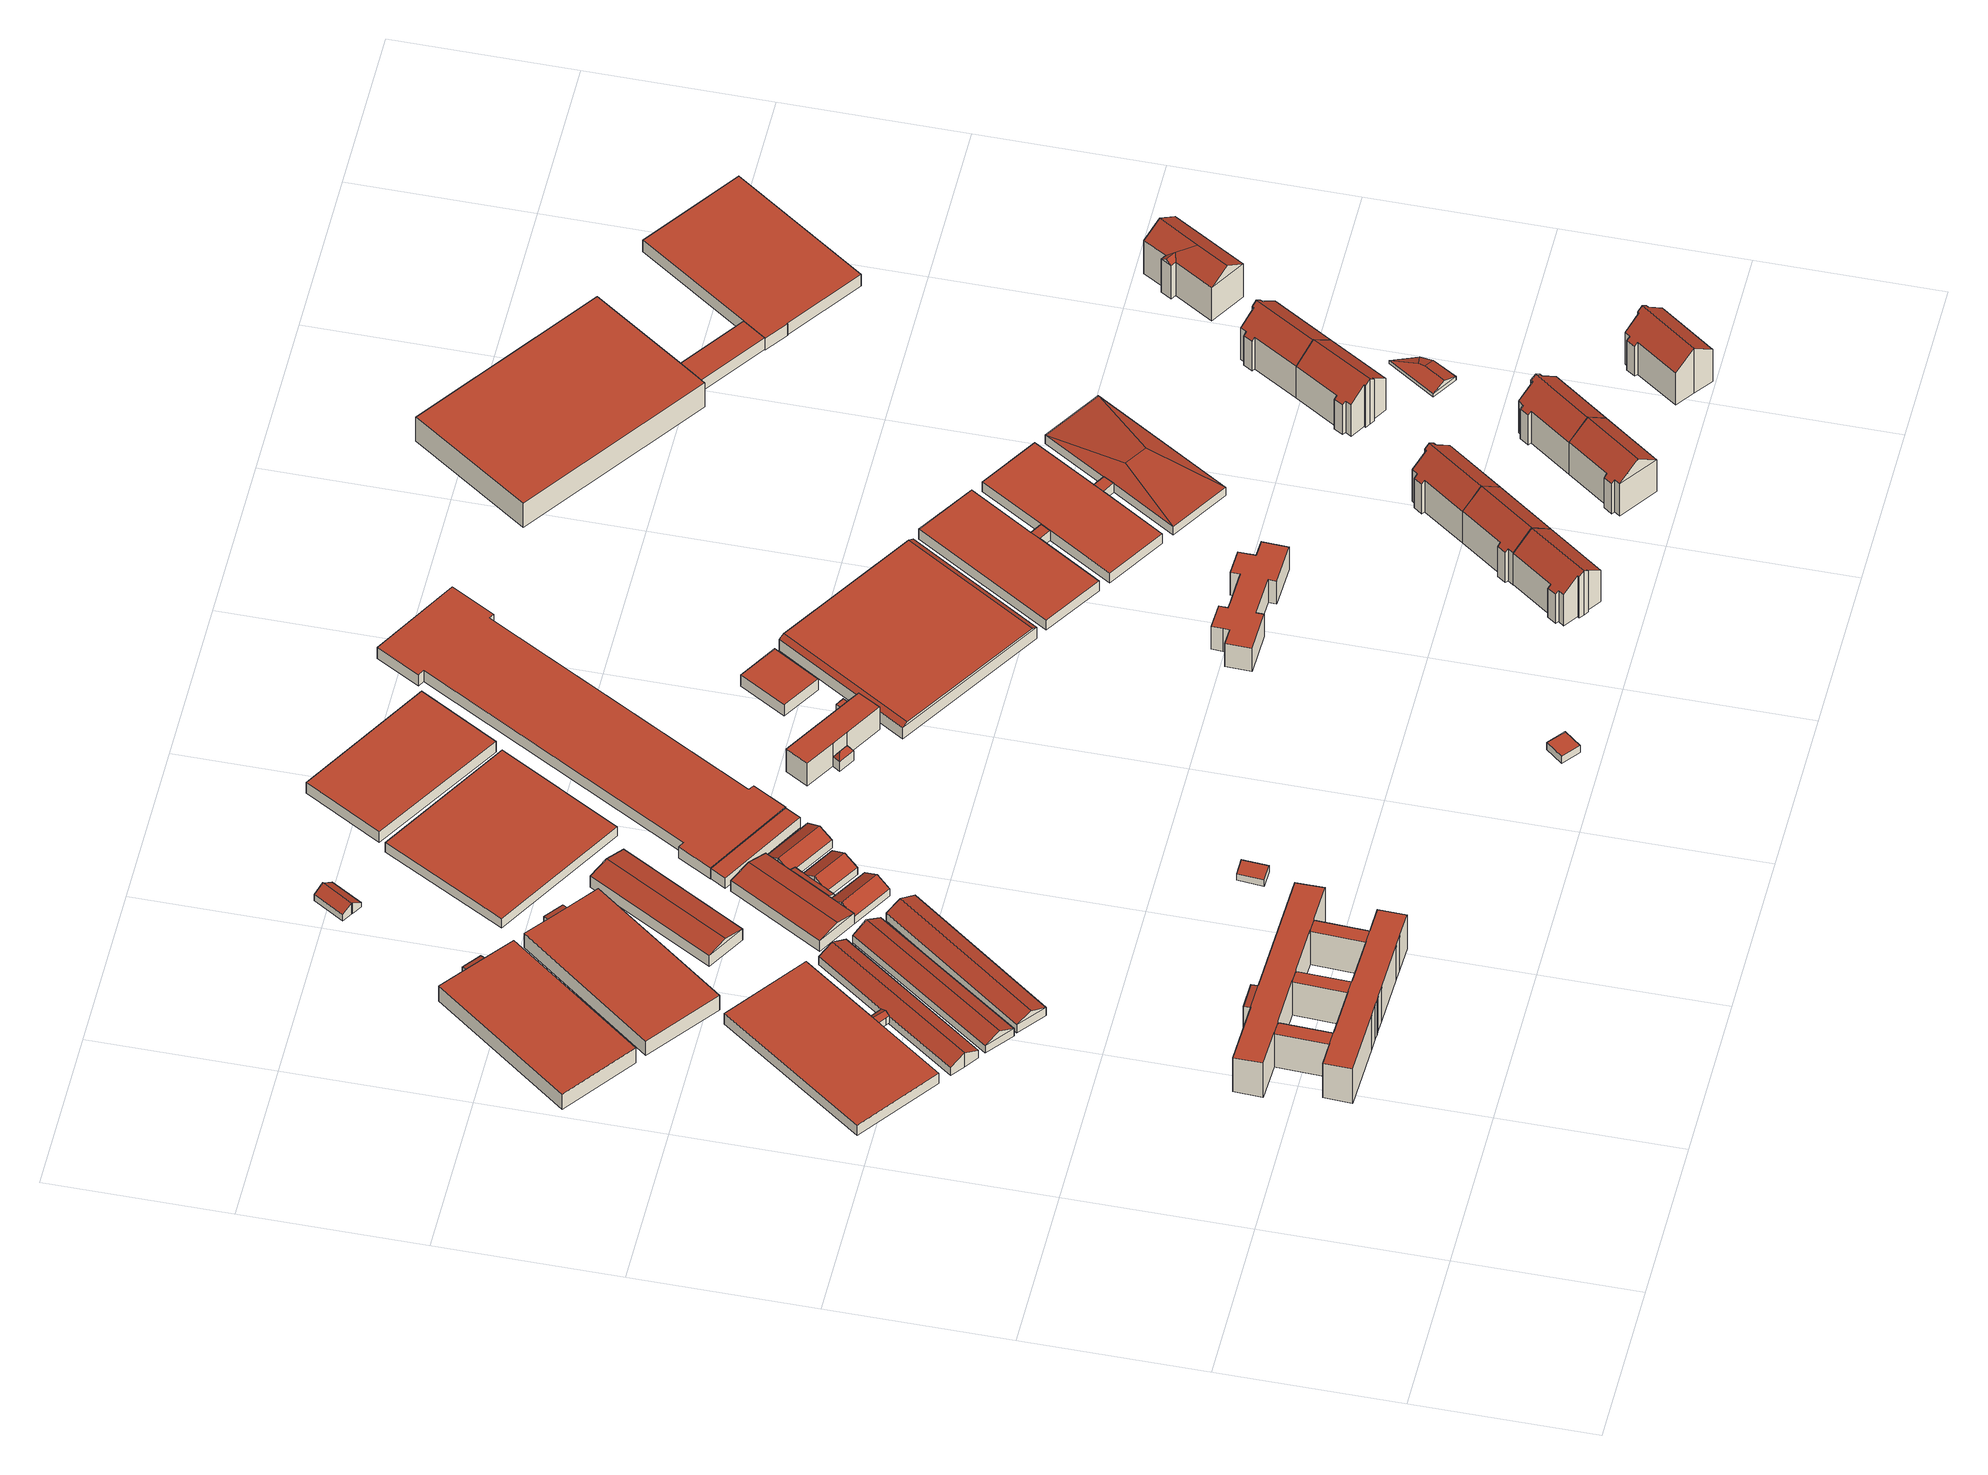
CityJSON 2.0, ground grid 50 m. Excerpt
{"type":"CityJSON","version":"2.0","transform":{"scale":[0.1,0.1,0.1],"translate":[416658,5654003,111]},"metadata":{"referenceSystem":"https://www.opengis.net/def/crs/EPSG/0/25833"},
"CityObjects":{
"building1":{"type":"Building","attributes":{"Gemeindeschluessel":14612000,"Dachorientierung":0,"MittlereTraufHoehe":119.13,"ObjektHoehe":3.86,"BodenHoehe":115.27,"Geometrietyp2DReferenz":"3000","BezugspunktDach":"2000","AbsoluteHoehe":119.13,"Dachflaeche":1371.42,"measuredHeight":3.86,"function":"31001_2740","storeysAboveGround":1},"geometry":[{"type":"MultiSurface","lod":"2","boundaries":[[[0,1,2,3,4,5]],[[5,4,6,7]],[[4,3,8,6]],[[3,2,9,8]],[[2,1,10,9]],[[1,0,11,10]],[[0,5,7,11]],[[7,6,8,9,10,11]]],"semantics":{"surfaces":[{"type":"RoofSurface"},{"type":"WallSurface"},{"type":"GroundSurface"}],"values":[0,1,1,1,1,1,1,2]}}]},
"building2":{"type":"Building","attributes":{"name":"Gymnasium Linkselbisch-Ost","Gemeindeschluessel":14612000,"Geometrietyp2DReferenz":"3000","function":"31001_3021","roofType":"9999"},"children":["building2-1","building2-2","building2-3","building2-4","building2-5","building2-6"]},
"building2-1":{"type":"BuildingPart","attributes":{"Dachtyp_tdc":"tdcPolyFlatRoof","Dachneigung":0,"QualitaetDacherkennung":80,"Geometrietyp2DReferenz":"3000","measuredHeight":12.08,"roofType":"1000"},"parents":["building2"],"geometry":[{"type":"MultiSurface","lod":"2","boundaries":[[[12,13,14,15]],[[16,17,18,19]],[[17,16,13,12]],[[15,14,19,18]]],"semantics":{"surfaces":[{"type":"WallSurface"},{"type":"RoofSurface"},{"type":"GroundSurface"}],"values":[0,0,1,2]}}]},
"building2-2":{"type":"BuildingPart","attributes":{"Dachtyp_tdc":"tdcPolyFlatRoof","Dachneigung":2.73,"QualitaetDacherkennung":59,"Geometrietyp2DReferenz":"3000","measuredHeight":12.75,"roofType":"2100"},"parents":["building2"],"geometry":[{"type":"MultiSurface","lod":"2","boundaries":[[[20,21,22]],[[20,23,24,21]],[[23,25,26,27,24]],[[28,29,30]],[[28,31,32,29]],[[31,33,34,32]],[[33,35,36,34]],[[35,37,36]],[[38,39,40,41,42]],[[39,43,44,40]],[[43,45,15,44]],[[45,12,15]],[[46,47,48,18,17]],[[47,49,50,48]],[[49,51,50]],[[47,46,45,43,39,38,35,33,31,28,25,23,20,49]],[[21,24,27,29,32,34,36,41,40,44,15,18,48,50]]],"semantics":{"surfaces":[{"type":"WallSurface"},{"type":"RoofSurface"},{"type":"GroundSurface"}],"values":[0,0,0,0,0,0,0,0,0,0,0,0,0,0,0,1,2]}}]},
"building2-3":{"type":"BuildingPart","attributes":{"Dachtyp_tdc":"tdcPolyFlatRoof","Dachneigung":0,"QualitaetDacherkennung":81,"Geometrietyp2DReferenz":"3000","measuredHeight":12.08,"roofType":"1000"},"parents":["building2"],"geometry":[{"type":"MultiSurface","lod":"2","boundaries":[[[52,22,21,53]],[[51,54,55,50]],[[51,22,52,54]],[[55,53,21,50]]],"semantics":{"surfaces":[{"type":"WallSurface"},{"type":"RoofSurface"},{"type":"GroundSurface"}],"values":[0,0,1,2]}}]},
"building2-4":{"type":"BuildingPart","attributes":{"Dachtyp_tdc":"tdcPolyFlatRoof","Dachneigung":0,"QualitaetDacherkennung":70,"Geometrietyp2DReferenz":"3000","measuredHeight":12.55,"roofType":"1000"},"parents":["building2"],"geometry":[{"type":"MultiSurface","lod":"2","boundaries":[[[56,57,58]],[[56,59,52,53,57]],[[60,61,19,55,54]],[[61,16,19]],[[62,14,13]],[[62,63,64,14]],[[63,65,66,64]],[[65,67,68,66]],[[67,69,70,68]],[[69,71,72,70]],[[71,73,74,72]],[[73,75,76,74]],[[75,77,78,76]],[[77,79,80,78]],[[79,81,82,80]],[[81,83,84,82]],[[83,85,86,84]],[[85,87,86]],[[83,81,79,77,75,73,71,69,67,65,63,62,61,60,59,56,85]],[[57,53,55,19,14,64,66,68,70,72,74,76,78,80,82,84,86]]],"semantics":{"surfaces":[{"type":"WallSurface"},{"type":"RoofSurface"},{"type":"GroundSurface"}],"values":[0,0,0,0,0,0,0,0,0,0,0,0,0,0,0,0,0,0,1,2]}}]},
"building2-5":{"type":"BuildingPart","attributes":{"Dachtyp_tdc":"tdcPolyFlatRoof","Dachneigung":0,"QualitaetDacherkennung":89,"Geometrietyp2DReferenz":"3000","measuredHeight":12.11,"roofType":"1000"},"parents":["building2"],"geometry":[{"type":"MultiSurface","lod":"2","boundaries":[[[87,30,29,86]],[[26,88,24,27]],[[88,58,57,24]],[[88,26,30,87,58]],[[86,29,27,24,57]]],"semantics":{"surfaces":[{"type":"WallSurface"},{"type":"RoofSurface"},{"type":"GroundSurface"}],"values":[0,0,0,1,2]}}]},
"building2-6":{"type":"BuildingPart","attributes":{"Dachtyp_tdc":"tdcPolyFlatRoof","Dachneigung":5.25,"QualitaetDacherkennung":46,"Geometrietyp2DReferenz":"3000","measuredHeight":12.28,"roofType":"2100"},"parents":["building2"],"geometry":[{"type":"MultiSurface","lod":"2","boundaries":[[[37,89,90,36]],[[89,91,92,90]],[[91,42,41,92]],[[91,89,37,42]],[[36,90,92,41]]],"semantics":{"surfaces":[{"type":"WallSurface"},{"type":"RoofSurface"},{"type":"GroundSurface"}],"values":[0,0,0,1,2]}}]},
"building3":{"type":"Building","attributes":{"Gemeindeschluessel":14612000,"Dachneigung":62.05,"Dachorientierung":-53.65,"MittlereTraufHoehe":118.45,"QualitaetDacherkennung":82,"ObjektHoehe":3.57,"BodenHoehe":115.47,"Geometrietyp2DReferenz":"3000","AbsoluteHoehe":119.04,"Dachflaeche":14.58,"measuredHeight":3.57,"function":"31001_2000","roofType":"3100","storeysAboveGround":1},"geometry":[{"type":"MultiSurface","lod":"2","boundaries":[[[93,94,95,96]],[[94,97,98,95]],[[97,99,100,98]],[[99,101,102,100]],[[101,103,104,102]],[[103,105,106,104]],[[105,93,96,106]],[[94,93,105,103,101]],[[101,99,97,94]],[[96,95,98,100,102,104,106]]],"semantics":{"surfaces":[{"type":"WallSurface"},{"type":"RoofSurface"},{"type":"GroundSurface"}],"values":[0,0,0,0,0,0,0,1,1,2]}}]},
"building4":{"type":"Building","attributes":{"Gemeindeschluessel":14612000,"Dachneigung":63.12,"Dachorientierung":36.42,"MittlereTraufHoehe":118.55,"QualitaetDacherkennung":83,"ObjektHoehe":5.05,"BodenHoehe":115.23,"Geometrietyp2DReferenz":"3000","AbsoluteHoehe":120.28,"Dachflaeche":514.28,"measuredHeight":5.05,"function":"31001_2740","roofType":"3100","storeysAboveGround":2},"geometry":[{"type":"MultiSurface","lod":"2","boundaries":[[[107,108,109,110]],[[108,111,112,109]],[[111,113,114,112]],[[113,115,116,114]],[[115,117,118,116]],[[117,119,120,118]],[[119,121,122,120]],[[121,107,110,122]],[[119,117,115,113,111,108]],[[108,107,121,119]],[[110,109,112,114,116,118,120,122]]],"semantics":{"surfaces":[{"type":"WallSurface"},{"type":"RoofSurface"},{"type":"GroundSurface"}],"values":[0,0,0,0,0,0,0,0,1,1,2]}}]},
"building5":{"type":"Building","attributes":{"Gemeindeschluessel":14612000,"Dachorientierung":0,"MittlereTraufHoehe":119.93,"ObjektHoehe":5.49,"BodenHoehe":114.44,"Geometrietyp2DReferenz":"3000","BezugspunktDach":"2000","AbsoluteHoehe":119.93,"Dachflaeche":1163.98,"measuredHeight":5.49,"function":"31001_2740","storeysAboveGround":2},"geometry":[{"type":"MultiSurface","lod":"2","boundaries":[[[123,124,125,126,127,128]],[[125,124,129,130]],[[124,123,131,129]],[[123,128,132,131]],[[128,127,133,132]],[[127,126,134,133]],[[126,125,130,134]],[[132,133,134,130,129,131]]],"semantics":{"surfaces":[{"type":"RoofSurface"},{"type":"WallSurface"},{"type":"GroundSurface"}],"values":[0,1,1,1,1,1,1,2]}}]},
"building6":{"type":"Building","attributes":{"Gemeindeschluessel":14612000,"Dachneigung":62.85,"Dachorientierung":-143.75,"MittlereTraufHoehe":117.89,"QualitaetDacherkennung":81,"ObjektHoehe":5.01,"BodenHoehe":115.26,"Geometrietyp2DReferenz":"3000","AbsoluteHoehe":120.28,"Dachflaeche":527.64,"measuredHeight":5.01,"function":"31001_2740","roofType":"3100","storeysAboveGround":2},"geometry":[{"type":"MultiSurface","lod":"2","boundaries":[[[135,136,137,138]],[[136,139,140,137]],[[139,141,142,140]],[[141,135,138,142]],[[139,136,143]],[[135,141,144]],[[136,135,144,143]],[[141,139,143,144]],[[138,137,140,142]]],"semantics":{"surfaces":[{"type":"WallSurface"},{"type":"RoofSurface"},{"type":"GroundSurface"}],"values":[0,0,0,0,0,0,1,1,2]}}]},
"building7":{"type":"Building","attributes":{"Gemeindeschluessel":14612000,"Dachneigung":67,"Dachorientierung":-142.82,"MittlereTraufHoehe":118.22,"QualitaetDacherkennung":87,"ObjektHoehe":4.96,"BodenHoehe":115.27,"Geometrietyp2DReferenz":"3000","AbsoluteHoehe":120.22,"Dachflaeche":516.77,"measuredHeight":4.96,"function":"31001_2740","roofType":"3100","storeysAboveGround":2},"geometry":[{"type":"MultiSurface","lod":"2","boundaries":[[[145,146,147,148]],[[146,149,150,147]],[[149,151,152,150]],[[151,145,148,152]],[[149,146,153]],[[145,151,154]],[[146,145,154,153]],[[151,149,153,154]],[[148,147,150,152]]],"semantics":{"surfaces":[{"type":"WallSurface"},{"type":"RoofSurface"},{"type":"GroundSurface"}],"values":[0,0,0,0,0,0,1,1,2]}}]},
"building8":{"type":"Building","attributes":{"Gemeindeschluessel":14612000,"Dachorientierung":0,"MittlereTraufHoehe":119.97,"ObjektHoehe":5.18,"BodenHoehe":114.79,"Geometrietyp2DReferenz":"3000","BezugspunktDach":"2000","AbsoluteHoehe":119.97,"Dachflaeche":1147.9,"measuredHeight":5.18,"function":"31001_2740","storeysAboveGround":2},"geometry":[{"type":"MultiSurface","lod":"2","boundaries":[[[155,156,157,158,159,160]],[[160,159,161,162]],[[159,158,163,161]],[[158,157,164,163]],[[157,156,165,164]],[[156,155,166,165]],[[155,160,162,166]],[[162,161,163,164,165,166]]],"semantics":{"surfaces":[{"type":"RoofSurface"},{"type":"WallSurface"},{"type":"GroundSurface"}],"values":[0,1,1,1,1,1,1,2]}}]},
"building9":{"type":"Building","attributes":{"Gemeindeschluessel":14612000,"Dachneigung":76.09,"Dachorientierung":0,"MittlereTraufHoehe":117.9,"QualitaetDacherkennung":89,"ObjektHoehe":3.78,"BodenHoehe":114.49,"Geometrietyp2DReferenz":"3000","AbsoluteHoehe":118.27,"Dachflaeche":18.95,"measuredHeight":3.78,"function":"31001_2000","roofType":"2100","storeysAboveGround":1},"geometry":[{"type":"MultiSurface","lod":"2","boundaries":[[[167,168,169,170]],[[168,171,172,169]],[[171,173,174,172]],[[173,167,170,174]],[[173,171,168,167]],[[170,169,172,174]]],"semantics":{"surfaces":[{"type":"WallSurface"},{"type":"RoofSurface"},{"type":"GroundSurface"}],"values":[0,0,0,0,1,2]}}]},
"building10":{"type":"Building","attributes":{"Gemeindeschluessel":14612000,"Dachneigung":76.97,"Dachorientierung":0,"MittlereTraufHoehe":117.94,"QualitaetDacherkennung":75,"ObjektHoehe":3.6,"BodenHoehe":114.69,"Geometrietyp2DReferenz":"3000","AbsoluteHoehe":118.29,"Dachflaeche":19.15,"measuredHeight":3.6,"function":"31001_2000","roofType":"2100","storeysAboveGround":1},"geometry":[{"type":"MultiSurface","lod":"2","boundaries":[[[175,176,177,178]],[[179,180,181,182]],[[178,177,180,179]],[[177,176,181,180]],[[176,175,182,181]],[[175,178,179,182]]],"semantics":{"surfaces":[{"type":"RoofSurface"},{"type":"GroundSurface"},{"type":"WallSurface"}],"values":[0,1,2,2,2,2]}}]},
"building11":{"type":"Building","attributes":{"Dachtyp_tdc":"tdcGableRoof","Gemeindeschluessel":14612000,"Dachneigung":14.08,"QualitaetDacherkennung":92,"Geometrietyp2DReferenz":"3000","measuredHeight":5.45,"function":"31001_2000","roofType":"3100"},"geometry":[{"type":"Solid","lod":"2","boundaries":[[[[183,184,185,186]],[[184,187,188,185]],[[187,189,190,188]],[[189,183,186,190]],[[187,184,191]],[[183,189,192]],[[184,183,192,191]],[[189,187,191,192]],[[186,185,188,190]]]],"semantics":{"surfaces":[{"type":"WallSurface"},{"type":"RoofSurface"},{"type":"GroundSurface"}],"values":[[0,0,0,0,0,0,1,1,2]]}}]},
"building12":{"type":"Building","attributes":{"Gemeindeschluessel":14612000,"Dachneigung":75.87,"Dachorientierung":30.06,"MittlereTraufHoehe":118.48,"QualitaetDacherkennung":100,"ObjektHoehe":5.49,"BodenHoehe":114.55,"Geometrietyp2DReferenz":"3000","AbsoluteHoehe":120.04,"Dachflaeche":515.68,"measuredHeight":5.49,"function":"31001_2000","roofType":"3100","storeysAboveGround":2},"geometry":[{"type":"MultiSurface","lod":"2","boundaries":[[[193,194,195,196]],[[194,197,198,195]],[[197,199,200,198]],[[199,193,196,200]],[[197,194,201]],[[193,199,202]],[[194,193,202,201]],[[199,197,201,202]],[[196,195,198,200]]],"semantics":{"surfaces":[{"type":"WallSurface"},{"type":"RoofSurface"},{"type":"GroundSurface"}],"values":[0,0,0,0,0,0,1,1,2]}}]},
"building13":{"type":"Building","attributes":{"Dachtyp_tdc":"tdcPolyFlatRoof","Gemeindeschluessel":14612000,"Dachneigung":0,"QualitaetDacherkennung":85,"Geometrietyp2DReferenz":"3000","measuredHeight":2.37,"function":"31001_9998","roofType":"1000"},"geometry":[{"type":"Solid","lod":"2","boundaries":[[[[203,204,205,206]],[[204,207,208,205]],[[207,209,210,208]],[[209,203,206,210]],[[209,207,204,203]],[[206,205,208,210]]]],"semantics":{"surfaces":[{"type":"WallSurface"},{"type":"RoofSurface"},{"type":"GroundSurface"}],"values":[[0,0,0,0,1,2]]}}]},
"building14":{"type":"Building","attributes":{"Gemeindeschluessel":14612000,"Dachneigung":62.84,"Dachorientierung":120.55,"MittlereTraufHoehe":118.16,"QualitaetDacherkennung":86,"ObjektHoehe":4.85,"BodenHoehe":114.88,"Geometrietyp2DReferenz":"3000","AbsoluteHoehe":119.73,"Dachflaeche":124.26,"measuredHeight":4.85,"function":"31001_2740","roofType":"3100","storeysAboveGround":2},"children":["building14-1","building14-2"],"geometry":[{"type":"MultiSurface","lod":"2","boundaries":[[[211,212,213,214]],[[212,215,216,213]],[[217,218,219,220]],[[218,221,222,219]],[[221,223,224,222]],[[223,211,214,224]],[[221,218,217,215,212]],[[212,211,223,221]],[[214,213,216,220,219,222,224]],[[220,216,215,217]]],"semantics":{"surfaces":[{"type":"WallSurface"},{"type":"RoofSurface"},{"type":"GroundSurface"},{"type":"ClosureSurface","isClosure":"1","QuelleClosure":"LoD2WallSurface"}],"values":[0,0,0,0,0,0,1,1,2,3]}}]},
"building14-1":{"type":"BuildingPart","attributes":{"Dachneigung":73.55,"Dachorientierung":0,"MittlereTraufHoehe":118.35,"QualitaetDacherkennung":68,"BodenHoehe":114.88,"ObjektTeilHoehe":3.87,"Geometrietyp2DReferenz":"3000","AbsoluteHoehe":118.75,"Dachflaeche":25.05,"measuredHeight":3.87,"roofType":"2100","storeysAboveGround":1},"parents":["building14"],"geometry":[{"type":"MultiSurface","lod":"2","boundaries":[[[225,226,217,220,227]],[[228,229,230,216,215]],[[229,231,232,230]],[[231,233,234,232]],[[233,235,234]],[[236,225,227,237,238]],[[236,239,240,241,233,231,229,228,226,225]],[[227,220,216,230,232,234,242,237]],[[215,217,226,228]],[[215,216,220,217]],[[235,233,241]],[[238,239,236]],[[237,242,240,239,238]],[[242,234,235,241,240]]],"semantics":{"surfaces":[{"type":"WallSurface"},{"type":"RoofSurface"},{"type":"GroundSurface"},{"type":"ClosureSurface","isClosure":"1","QuelleClosure":"LoD2WallSurface"}],"values":[0,0,0,0,0,0,1,2,0,3,0,0,3,3]}}]},
"building14-2":{"type":"BuildingPart","attributes":{"Dachneigung":62.78,"Dachorientierung":-59.47,"MittlereTraufHoehe":118.24,"QualitaetDacherkennung":96,"BodenHoehe":114.88,"ObjektTeilHoehe":4.83,"Geometrietyp2DReferenz":"3000","AbsoluteHoehe":119.71,"Dachflaeche":106.34,"measuredHeight":4.83,"roofType":"3100","storeysAboveGround":2},"parents":["building14"],"geometry":[{"type":"MultiSurface","lod":"2","boundaries":[[[235,243,244,234]],[[243,245,246,244]],[[245,247,248,246]],[[247,238,237,248]],[[249,239,238,247,245]],[[245,243,235,241,249]],[[237,242,234,244,246,248]],[[240,239,249]],[[242,237,238,239,240]],[[241,240,249]],[[242,240,241,235,234]]],"semantics":{"surfaces":[{"type":"WallSurface"},{"type":"RoofSurface"},{"type":"GroundSurface"},{"type":"ClosureSurface","isClosure":"1","QuelleClosure":"LoD2WallSurface"}],"values":[0,0,0,0,1,1,2,0,3,0,3]}}]},
"building15":{"type":"Building","attributes":{"Dachtyp_tdc":"tdcGableRoof","Gemeindeschluessel":14612000,"Dachneigung":34.4,"QualitaetDacherkennung":58,"Geometrietyp2DReferenz":"3000","measuredHeight":3.92,"function":"31001_2740","roofType":"3100"},"geometry":[{"type":"Solid","lod":"2","boundaries":[[[[250,251,252,253]],[[251,254,255,252]],[[254,256,257,255]],[[256,258,259,257]],[[258,260,261,259]],[[260,262,263,261]],[[262,264,265,263]],[[264,250,253,265]],[[260,258,256,254]],[[254,251,250,264,262,260]],[[253,252,255,257,259,261,263,265]]]],"semantics":{"surfaces":[{"type":"WallSurface"},{"type":"RoofSurface"},{"type":"GroundSurface"}],"values":[[0,0,0,0,0,0,0,0,1,1,2]]}}]},
"building16":{"type":"Building","attributes":{"Gemeindeschluessel":14612000,"Dachneigung":63.69,"Dachorientierung":-59.45,"MittlereTraufHoehe":118.22,"QualitaetDacherkennung":82,"ObjektHoehe":5.05,"BodenHoehe":114.64,"Geometrietyp2DReferenz":"3000","AbsoluteHoehe":119.69,"Dachflaeche":142.51,"measuredHeight":5.05,"function":"31001_2740","roofType":"3100","storeysAboveGround":2},"geometry":[{"type":"MultiSurface","lod":"2","boundaries":[[[266,267,268,269]],[[267,270,271,268]],[[270,272,273,271]],[[272,274,275,273]],[[274,276,277,275]],[[276,278,279,277]],[[278,266,269,279]],[[270,267,266,278,276]],[[276,274,272,270]],[[269,268,271,273,275,277,279]]],"semantics":{"surfaces":[{"type":"WallSurface"},{"type":"RoofSurface"},{"type":"GroundSurface"}],"values":[0,0,0,0,0,0,0,1,1,2]}}]},
"building17":{"type":"Building","attributes":{"Gemeindeschluessel":14612000,"Dachneigung":90,"Dachorientierung":0,"MittlereTraufHoehe":118.33,"QualitaetDacherkennung":99,"ObjektHoehe":3.77,"BodenHoehe":114.56,"Geometrietyp2DReferenz":"3000","AbsoluteHoehe":118.33,"Dachflaeche":138.92,"measuredHeight":3.77,"function":"31001_2000","roofType":"1000","storeysAboveGround":1},"geometry":[{"type":"MultiSurface","lod":"2","boundaries":[[[280,281,282,283]],[[281,284,285,282]],[[284,286,287,285]],[[286,280,283,287]],[[286,284,281,280]],[[283,282,285,287]]],"semantics":{"surfaces":[{"type":"WallSurface"},{"type":"RoofSurface"},{"type":"GroundSurface"}],"values":[0,0,0,0,1,2]}}]},
"building18":{"type":"Building","attributes":{"Gemeindeschluessel":14612000,"Dachneigung":90,"Dachorientierung":0,"MittlereTraufHoehe":117.95,"QualitaetDacherkennung":30,"ObjektHoehe":3.37,"BodenHoehe":114.58,"Geometrietyp2DReferenz":"3000","AbsoluteHoehe":117.95,"Dachflaeche":1674.78,"measuredHeight":3.37,"function":"31001_2740","roofType":"1000","storeysAboveGround":1},"geometry":[{"type":"MultiSurface","lod":"2","boundaries":[[[288,289,290,291]],[[289,292,293,290]],[[292,294,295,293]],[[294,288,291,295]],[[294,292,289,288]],[[291,290,293,295]]],"semantics":{"surfaces":[{"type":"WallSurface"},{"type":"RoofSurface"},{"type":"GroundSurface"}],"values":[0,0,0,0,1,2]}}]},
"building19":{"type":"Building","attributes":{"Dachtyp_tdc":"tdcPolyFlatRoof","Gemeindeschluessel":14612000,"Dachneigung":0,"QualitaetDacherkennung":85,"Geometrietyp2DReferenz":"3000","measuredHeight":2.55,"function":"31001_9998","roofType":"1000"},"geometry":[{"type":"Solid","lod":"2","boundaries":[[[[296,297,298,299]],[[297,300,301,298]],[[300,302,303,301]],[[302,296,299,303]],[[302,300,297,296]],[[299,298,301,303]]]],"semantics":{"surfaces":[{"type":"WallSurface"},{"type":"RoofSurface"},{"type":"GroundSurface"}],"values":[[0,0,0,0,1,2]]}}]},
"building20":{"type":"Building","attributes":{"Dachtyp_tdc":"tdcFreeFormRoof","Gemeindeschluessel":14612000,"Dachneigung":59.94,"QualitaetDacherkennung":16,"Geometrietyp2DReferenz":"3000","measuredHeight":5.63,"function":"31001_2000","roofType":"5000"},"geometry":[{"type":"Solid","lod":"2","boundaries":[[[[304,305,306,307]],[[305,308,309,306]],[[308,310,311,309]],[[310,304,307,311]],[[312,310,308]],[[313,312,308,305]],[[313,305,304]],[[312,313,304,310]],[[307,306,309,311]]]],"semantics":{"surfaces":[{"type":"WallSurface"},{"type":"RoofSurface"},{"type":"GroundSurface"}],"values":[[0,0,0,0,1,1,1,1,2]]}}]},
"building21":{"type":"Building","attributes":{"Dachtyp_tdc":"tdcPolyFlatRoof","Gemeindeschluessel":14612000,"Dachneigung":0,"QualitaetDacherkennung":76,"Geometrietyp2DReferenz":"3000","measuredHeight":8.26,"function":"31001_2000","roofType":"1000"},"geometry":[{"type":"Solid","lod":"2","boundaries":[[[[314,315,316,317]],[[315,318,319,316]],[[318,320,321,319]],[[320,322,323,321]],[[322,324,325,323]],[[324,326,327,325]],[[326,314,317,327]],[[326,324,322,320,318,315,314]],[[317,316,319,321,323,325,327]]]],"semantics":{"surfaces":[{"type":"WallSurface"},{"type":"RoofSurface"},{"type":"GroundSurface"}],"values":[[0,0,0,0,0,0,0,1,2]]}}]},
"building22":{"type":"Building","attributes":{"Gemeindeschluessel":14612000,"Dachneigung":90,"Dachorientierung":0,"MittlereTraufHoehe":118.49,"QualitaetDacherkennung":15,"ObjektHoehe":3.86,"BodenHoehe":114.63,"Geometrietyp2DReferenz":"3000","AbsoluteHoehe":118.49,"Dachflaeche":1070.84,"measuredHeight":3.86,"function":"31001_2740","roofType":"1000","storeysAboveGround":1},"geometry":[{"type":"MultiSurface","lod":"2","boundaries":[[[328,329,330,331]],[[329,332,333,330]],[[332,334,335,333]],[[334,328,331,335]],[[334,332,329,328]],[[331,330,333,335]]],"semantics":{"surfaces":[{"type":"WallSurface"},{"type":"RoofSurface"},{"type":"GroundSurface"}],"values":[0,0,0,0,1,2]}}]},
"building23":{"type":"Building","attributes":{"Gemeindeschluessel":14612000,"Dachorientierung":0,"MittlereTraufHoehe":118.47,"ObjektHoehe":3.98,"BodenHoehe":114.48,"Geometrietyp2DReferenz":"3000","BezugspunktDach":"2000","AbsoluteHoehe":118.47,"Dachflaeche":2821.09,"measuredHeight":3.98,"function":"31001_2740","storeysAboveGround":1},"geometry":[{"type":"MultiSurface","lod":"2","boundaries":[[[336,337,338,339,340,341,342,343,344,345,346,347,348]],[[348,347,349,350]],[[347,346,351,349]],[[346,345,352,351]],[[345,344,353,352]],[[344,343,354,353]],[[343,342,355,354]],[[342,341,356,355]],[[341,340,357,356]],[[340,339,358,357]],[[339,338,359,358]],[[338,337,360,359]],[[337,336,361,360]],[[336,348,350,361]],[[350,349,351,352,353,354,355,356,357,358,359,360,361]]],"semantics":{"surfaces":[{"type":"RoofSurface"},{"type":"WallSurface"},{"type":"GroundSurface"}],"values":[0,1,1,1,1,1,1,1,1,1,1,1,1,1,2]}}]},
"building24":{"type":"Building","attributes":{"Dachtyp_tdc":"tdcPolyFlatRoof","Gemeindeschluessel":14612000,"Dachneigung":0,"QualitaetDacherkennung":57,"Geometrietyp2DReferenz":"3000","measuredHeight":2.33,"function":"31001_2000","roofType":"1000"},"geometry":[{"type":"Solid","lod":"2","boundaries":[[[[362,363,364,365]],[[363,366,367,364]],[[366,368,369,367]],[[368,362,365,369]],[[368,366,363,362]],[[365,364,367,369]]]],"semantics":{"surfaces":[{"type":"WallSurface"},{"type":"RoofSurface"},{"type":"GroundSurface"}],"values":[[0,0,0,0,1,2]]}}]},
"building25":{"type":"Building","attributes":{"Dachtyp_tdc":"tdcPolyFlatRoof","Gemeindeschluessel":14612000,"Dachneigung":0,"QualitaetDacherkennung":82,"Geometrietyp2DReferenz":"3000","measuredHeight":4.07,"function":"31001_2000","roofType":"1000"},"geometry":[{"type":"Solid","lod":"2","boundaries":[[[[370,371,372,373]],[[371,374,375,372]],[[374,376,377,375]],[[376,370,373,377]],[[376,374,371,370]],[[373,372,375,377]]]],"semantics":{"surfaces":[{"type":"WallSurface"},{"type":"RoofSurface"},{"type":"GroundSurface"}],"values":[[0,0,0,0,1,2]]}}]},
"building26":{"type":"Building","attributes":{"Gemeindeschluessel":14612000,"Dachneigung":90,"Dachorientierung":-148.11,"MittlereTraufHoehe":118.24,"QualitaetDacherkennung":40,"ObjektHoehe":4.96,"BodenHoehe":114.11,"Geometrietyp2DReferenz":"3000","AbsoluteHoehe":119.08,"Dachflaeche":2088.19,"measuredHeight":4.96,"function":"31001_2740","roofType":"9999","storeysAboveGround":2},"geometry":[{"type":"MultiSurface","lod":"2","boundaries":[[[378,379,380,381]],[[379,382,383,380]],[[382,384,385,383]],[[384,378,381,385]],[[379,378,386,387]],[[382,379,387,388]],[[384,382,388,389]],[[378,384,389,386]],[[388,387,386,389]],[[381,380,383,385]]],"semantics":{"surfaces":[{"type":"WallSurface"},{"type":"RoofSurface"},{"type":"GroundSurface"}],"values":[0,0,0,0,1,0,1,0,1,2]}}]},
"building27":{"type":"Building","attributes":{"Dachtyp_tdc":"tdcPolyFlatRoof","Gemeindeschluessel":14612000,"Dachneigung":0,"QualitaetDacherkennung":71,"Geometrietyp2DReferenz":"3000","measuredHeight":8.28,"function":"31001_9998","roofType":"1000"},"geometry":[{"type":"Solid","lod":"2","boundaries":[[[[390,391,392,393]],[[391,394,395,392]],[[394,396,397,395]],[[396,398,399,397]],[[398,400,401,399]],[[400,402,403,401]],[[402,404,405,403]],[[404,406,407,405]],[[406,408,409,407]],[[408,410,411,409]],[[412,413,414,415]],[[413,416,417,414]],[[416,418,419,417]],[[418,420,421,419]],[[420,422,423,421]],[[422,424,425,423]],[[424,426,427,425]],[[426,428,429,427]],[[428,390,393,429]],[[428,426,424,422,420,418,416,413,412,410,408,406,404,402,400,398,396,394,391,390]],[[393,392,395,397,399,401,403,405,407,409,411,415,414,417,419,421,423,425,427,429]],[[410,412,415,411]]]],"semantics":{"surfaces":[{"type":"WallSurface"},{"type":"RoofSurface"},{"type":"GroundSurface"}],"values":[[0,0,0,0,0,0,0,0,0,0,0,0,0,0,0,0,0,0,0,1,2,0]]}}]},
"building28":{"type":"Building","attributes":{"Dachtyp_tdc":"tdcGableRoof","Gemeindeschluessel":14612000,"Dachneigung":37.82,"QualitaetDacherkennung":74,"Geometrietyp2DReferenz":"3000","measuredHeight":16.28,"function":"31001_9998","roofType":"3100"},"geometry":[{"type":"Solid","lod":"2","boundaries":[[[[430,431,432,433]],[[431,434,435,432]],[[434,436,437,435]],[[436,438,439,437]],[[438,440,441,439]],[[440,442,443,441]],[[442,444,445,443]],[[444,446,447,445]],[[446,448,449,447]],[[448,450,451,449]],[[450,452,453,451]],[[452,454,455,453]],[[454,456,457,455]],[[456,430,433,457]],[[452,450,448,446,444,442,440,438,436,434]],[[434,431,430,456,454,452]],[[433,432,435,437,439,441,443,445,447,449,451,453,455,457]]]],"semantics":{"surfaces":[{"type":"WallSurface"},{"type":"RoofSurface"},{"type":"GroundSurface"}],"values":[[0,0,0,0,0,0,0,0,0,0,0,0,0,0,1,1,2]]}}]},
"building29":{"type":"Building","attributes":{"Dachtyp_tdc":"tdcFreeFormRoof","Gemeindeschluessel":14612000,"Dachneigung":36.83,"QualitaetDacherkennung":73,"Geometrietyp2DReferenz":"3000","measuredHeight":16.4,"function":"31001_9998","roofType":"5000"},"geometry":[{"type":"Solid","lod":"2","boundaries":[[[[458,459,460,461]],[[459,462,463,460]],[[462,464,465,463]],[[464,466,467,465]],[[466,468,469,467]],[[468,470,471,469]],[[470,454,472,471]],[[454,458,461,472]],[[454,470,473,474]],[[474,473,468,466,464,462,459,458]],[[458,454,474]],[[470,468,473]],[[461,460,463,465,467,469,471,472]]]],"semantics":{"surfaces":[{"type":"WallSurface"},{"type":"RoofSurface"},{"type":"GroundSurface"}],"values":[[0,0,0,0,0,0,0,0,1,1,0,0,2]]}}]},
"building30":{"type":"Building","attributes":{"Gemeindeschluessel":14612000,"Dachneigung":90,"Dachorientierung":0,"MittlereTraufHoehe":118.11,"QualitaetDacherkennung":29,"ObjektHoehe":3.51,"BodenHoehe":114.6,"Geometrietyp2DReferenz":"3000","AbsoluteHoehe":118.11,"Dachflaeche":843.11,"measuredHeight":3.51,"function":"31001_2740","roofType":"1000","storeysAboveGround":1},"children":["building30-1"],"geometry":[{"type":"MultiSurface","lod":"2","boundaries":[[[475,476,477,478]],[[476,479,480,477]],[[479,481,482,480]],[[483,484,485,486]],[[484,487,488,485]],[[487,475,478,488]],[[487,484,483,481,479,476,475]],[[478,477,480,482,486,485,488]],[[481,483,486,482]]],"semantics":{"surfaces":[{"type":"WallSurface"},{"type":"RoofSurface"},{"type":"GroundSurface"},{"type":"ClosureSurface","isClosure":"1","QuelleClosure":"LoD2WallSurface"}],"values":[0,0,0,0,0,0,1,2,3]}}]},
"building30-1":{"type":"BuildingPart","attributes":{"Dachneigung":90,"Dachorientierung":0,"MittlereTraufHoehe":118.11,"QualitaetDacherkennung":99,"BodenHoehe":114.6,"ObjektTeilHoehe":3.51,"Geometrietyp2DReferenz":"3000","AbsoluteHoehe":118.11,"Dachflaeche":12.1,"measuredHeight":3.51,"roofType":"1000","storeysAboveGround":1},"parents":["building30"],"geometry":[{"type":"MultiSurface","lod":"2","boundaries":[[[484,483,486,485]],[[481,489,490,482]],[[489,491,492,490]],[[491,484,485,492]],[[491,489,481,483,484]],[[485,486,482,490,492]],[[483,481,482,486]]],"semantics":{"surfaces":[{"type":"WallSurface"},{"type":"RoofSurface"},{"type":"GroundSurface"},{"type":"ClosureSurface","isClosure":"1","QuelleClosure":"LoD2WallSurface"}],"values":[0,0,0,0,1,2,3]}}]},
"building31":{"type":"Building","attributes":{"Dachtyp_tdc":"tdcGableRoof","Gemeindeschluessel":14612000,"Dachneigung":37.79,"QualitaetDacherkennung":71,"Geometrietyp2DReferenz":"3000","measuredHeight":16.43,"function":"31001_9998","roofType":"3100"},"geometry":[{"type":"Solid","lod":"2","boundaries":[[[[493,494,495,496]],[[494,497,498,495]],[[497,499,500,498]],[[499,501,502,500]],[[501,503,504,502]],[[503,505,506,504]],[[505,507,508,506]],[[507,509,510,508]],[[509,511,512,510]],[[511,470,471,512]],[[470,513,514,471]],[[513,515,469,514]],[[515,516,517,469]],[[516,493,496,517]],[[513,470,511,509,507,505]],[[505,503,501,499,497,494,493,516,515,513]],[[496,495,498,500,502,504,506,508,510,512,471,514,469,517]]]],"semantics":{"surfaces":[{"type":"WallSurface"},{"type":"RoofSurface"},{"type":"GroundSurface"}],"values":[[0,0,0,0,0,0,0,0,0,0,0,0,0,0,1,1,2]]}}]},
"building32":{"type":"Building","attributes":{"Gemeindeschluessel":14612000,"Dachneigung":90,"Dachorientierung":0,"MittlereTraufHoehe":118.09,"QualitaetDacherkennung":30,"ObjektHoehe":3.45,"BodenHoehe":114.64,"Geometrietyp2DReferenz":"3000","AbsoluteHoehe":118.09,"Dachflaeche":842.63,"measuredHeight":3.45,"function":"31001_2740","roofType":"1000","storeysAboveGround":1},"children":["building32-1"],"geometry":[{"type":"MultiSurface","lod":"2","boundaries":[[[518,491,492,519]],[[491,489,490,492]],[[489,520,521,490]],[[520,522,523,521]],[[522,524,525,523]],[[524,526,527,525]],[[528,529,530,531]],[[529,532,533,530]],[[532,518,519,533]],[[532,529,528,526,524,522,520,489,491,518]],[[519,492,490,521,523,525,527,531,530,533]],[[526,528,531,527]]],"semantics":{"surfaces":[{"type":"WallSurface"},{"type":"RoofSurface"},{"type":"GroundSurface"},{"type":"ClosureSurface","isClosure":"1","QuelleClosure":"LoD2WallSurface"}],"values":[0,0,0,0,0,0,0,0,0,1,2,3]}}]},
"building32-1":{"type":"BuildingPart","attributes":{"Dachneigung":90,"Dachorientierung":0,"MittlereTraufHoehe":118.09,"QualitaetDacherkennung":94,"BodenHoehe":114.64,"ObjektTeilHoehe":3.45,"Geometrietyp2DReferenz":"3000","AbsoluteHoehe":118.09,"Dachflaeche":12.88,"measuredHeight":3.45,"roofType":"1000","storeysAboveGround":1},"parents":["building32"],"geometry":[{"type":"MultiSurface","lod":"2","boundaries":[[[529,528,531,530]],[[526,524,525,527]],[[524,534,535,525]],[[534,536,537,535]],[[536,529,530,537]],[[536,534,524,526,528,529]],[[530,531,527,525,535,537]],[[528,526,527,531]]],"semantics":{"surfaces":[{"type":"WallSurface"},{"type":"RoofSurface"},{"type":"GroundSurface"},{"type":"ClosureSurface","isClosure":"1","QuelleClosure":"LoD2WallSurface"}],"values":[0,0,0,0,0,1,2,3]}}]},
"building33":{"type":"Building","attributes":{"Dachtyp_tdc":"tdcFreeFormRoof","Gemeindeschluessel":14612000,"Dachneigung":36.57,"QualitaetDacherkennung":73,"Geometrietyp2DReferenz":"3000","measuredHeight":16.39,"function":"31001_9998","roofType":"5000"},"geometry":[{"type":"Solid","lod":"2","boundaries":[[[[538,539,540,541]],[[539,542,543,540]],[[542,544,545,543]],[[544,546,547,545]],[[546,548,549,547]],[[548,550,551,549]],[[550,552,553,551]],[[552,538,541,553]],[[538,552,554,555]],[[555,554,550,548,546,544,542,539]],[[539,538,555]],[[552,550,554]],[[541,540,543,545,547,549,551,553]]]],"semantics":{"surfaces":[{"type":"WallSurface"},{"type":"RoofSurface"},{"type":"GroundSurface"}],"values":[[0,0,0,0,0,0,0,0,1,1,0,0,2]]}}]},
"building34":{"type":"Building","attributes":{"Gemeindeschluessel":14612000,"Dachneigung":84.72,"Dachorientierung":-58.06,"MittlereTraufHoehe":117.85,"QualitaetDacherkennung":16,"ObjektHoehe":5.15,"BodenHoehe":114.76,"Geometrietyp2DReferenz":"3000","AbsoluteHoehe":119.91,"Dachflaeche":860.08,"measuredHeight":5.15,"function":"31001_2740","roofType":"3200","storeysAboveGround":2},"geometry":[{"type":"MultiSurface","lod":"2","boundaries":[[[556,557,558,559]],[[557,560,561,558]],[[560,562,563,561]],[[562,564,565,563]],[[564,566,567,565]],[[566,556,559,567]],[[568,569,566,564]],[[568,564,562,560,557]],[[569,568,557,556]],[[569,556,566]],[[559,558,561,563,565,567]]],"semantics":{"surfaces":[{"type":"WallSurface"},{"type":"RoofSurface"},{"type":"GroundSurface"}],"values":[0,0,0,0,0,0,1,1,1,1,2]}}]},
"building35":{"type":"Building","attributes":{"Dachtyp_tdc":"tdcGableRoof","Gemeindeschluessel":14612000,"Dachneigung":37.8,"QualitaetDacherkennung":74,"Geometrietyp2DReferenz":"3000","measuredHeight":16.43,"function":"31001_9998","roofType":"3100"},"geometry":[{"type":"Solid","lod":"2","boundaries":[[[[570,571,572,573]],[[571,574,575,572]],[[574,576,577,575]],[[576,578,579,577]],[[578,580,581,579]],[[580,582,583,581]],[[582,584,585,583]],[[584,586,587,585]],[[586,588,589,587]],[[588,552,553,589]],[[552,590,591,553]],[[590,592,551,591]],[[592,593,594,551]],[[593,570,573,594]],[[590,552,588,586,584,582]],[[582,580,578,576,574,571,570,593,592,590]],[[573,572,575,577,579,581,583,585,587,589,553,591,551,594]]]],"semantics":{"surfaces":[{"type":"WallSurface"},{"type":"RoofSurface"},{"type":"GroundSurface"}],"values":[[0,0,0,0,0,0,0,0,0,0,0,0,0,0,1,1,2]]}}]},
"building36":{"type":"Building","attributes":{"Dachtyp_tdc":"tdcGableRoof","Gemeindeschluessel":14612000,"Dachneigung":37.86,"QualitaetDacherkennung":70,"Geometrietyp2DReferenz":"3000","measuredHeight":16.45,"function":"31001_9998","roofType":"3100"},"geometry":[{"type":"Solid","lod":"2","boundaries":[[[[595,596,597,598]],[[596,599,600,597]],[[599,601,602,600]],[[601,603,604,602]],[[603,605,606,604]],[[605,607,608,606]],[[607,609,610,608]],[[609,611,612,610]],[[611,613,614,612]],[[613,615,616,614]],[[615,617,618,616]],[[617,619,620,618]],[[619,621,622,620]],[[621,595,598,622]],[[617,615,613,611,609,607,605,603,601,599]],[[599,596,595,621,619,617]],[[598,597,600,602,604,606,608,610,612,614,616,618,620,622]]]],"semantics":{"surfaces":[{"type":"WallSurface"},{"type":"RoofSurface"},{"type":"GroundSurface"}],"values":[[0,0,0,0,0,0,0,0,0,0,0,0,0,0,1,1,2]]}}]},
"building37":{"type":"Building","attributes":{"Dachtyp_tdc":"tdcGableRoof","Gemeindeschluessel":14612000,"Dachneigung":37.87,"QualitaetDacherkennung":75,"Geometrietyp2DReferenz":"3000","measuredHeight":16.43,"function":"31001_9998","roofType":"3100"},"geometry":[{"type":"Solid","lod":"2","boundaries":[[[[623,624,625,626]],[[624,627,628,625]],[[627,629,630,628]],[[629,631,632,630]],[[631,633,634,632]],[[633,635,636,634]],[[635,637,638,636]],[[637,639,640,638]],[[639,641,642,640]],[[641,643,644,642]],[[643,645,646,644]],[[645,647,648,646]],[[647,649,650,648]],[[649,623,626,650]],[[645,643,641,639,637,635,633,631,629,627]],[[627,624,623,649,647,645]],[[626,625,628,630,632,634,636,638,640,642,644,646,648,650]]]],"semantics":{"surfaces":[{"type":"WallSurface"},{"type":"RoofSurface"},{"type":"GroundSurface"}],"values":[[0,0,0,0,0,0,0,0,0,0,0,0,0,0,1,1,2]]}}]},
"building38":{"type":"Building","attributes":{"Dachtyp_tdc":"tdcFreeFormRoof","Gemeindeschluessel":14612000,"Dachneigung":22.27,"QualitaetDacherkennung":20,"Geometrietyp2DReferenz":"3000","measuredHeight":2.91,"function":"31001_9998","roofType":"5000"},"geometry":[{"type":"Solid","lod":"2","boundaries":[[[[651,652,653,654]],[[652,655,656,653]],[[655,657,658,656]],[[657,659,660,658]],[[659,651,654,660]],[[661,662,659,657]],[[663,661,657,655]],[[663,655,652]],[[662,661,663,652,651]],[[662,651,659]],[[654,653,656,658,660]]]],"semantics":{"surfaces":[{"type":"WallSurface"},{"type":"RoofSurface"},{"type":"GroundSurface"}],"values":[[0,0,0,0,0,1,1,1,1,0,2]]}}]},
"building39":{"type":"Building","attributes":{"Dachtyp_tdc":"tdcPolyFlatRoof","Gemeindeschluessel":14612000,"Dachneigung":0,"QualitaetDacherkennung":31,"Geometrietyp2DReferenz":"3000","measuredHeight":8.84,"function":"31001_3211","roofType":"1000"},"geometry":[{"type":"Solid","lod":"2","boundaries":[[[[664,665,666,667]],[[665,668,669,666]],[[668,670,671,669]],[[670,672,673,671]],[[672,674,675,673]],[[674,664,667,675]],[[674,672,670,668,665,664]],[[667,666,669,671,673,675]]]],"semantics":{"surfaces":[{"type":"WallSurface"},{"type":"RoofSurface"},{"type":"GroundSurface"}],"values":[[0,0,0,0,0,0,1,2]]}}]},
"building40":{"type":"Building","attributes":{"Dachtyp_tdc":"tdcGableRoof","Gemeindeschluessel":14612000,"Dachneigung":37.78,"QualitaetDacherkennung":67,"Geometrietyp2DReferenz":"3000","measuredHeight":16.41,"function":"31001_9998","roofType":"3100"},"geometry":[{"type":"Solid","lod":"2","boundaries":[[[[676,677,678,679]],[[677,680,681,678]],[[680,682,683,681]],[[682,684,685,683]],[[684,686,687,685]],[[686,688,689,687]],[[688,690,691,689]],[[690,692,693,691]],[[692,694,695,693]],[[694,619,620,695]],[[619,696,618,620]],[[696,615,616,618]],[[615,697,698,616]],[[697,676,679,698]],[[696,619,694,692,690,688]],[[688,686,684,682,680,677,676,697,615,696]],[[679,678,681,683,685,687,689,691,693,695,620,618,616,698]]]],"semantics":{"surfaces":[{"type":"WallSurface"},{"type":"RoofSurface"},{"type":"GroundSurface"}],"values":[[0,0,0,0,0,0,0,0,0,0,0,0,0,0,1,1,2]]}}]},
"building41":{"type":"Building","attributes":{"Dachtyp_tdc":"tdcPolyFlatRoof","Gemeindeschluessel":14612000,"Dachneigung":0,"QualitaetDacherkennung":64,"Geometrietyp2DReferenz":"3000","measuredHeight":4.31,"function":"31001_3211","roofType":"1000"},"geometry":[{"type":"Solid","lod":"2","boundaries":[[[[699,700,701,702]],[[700,703,704,701]],[[703,705,706,704]],[[705,699,702,706]],[[705,703,700,699]],[[702,701,704,706]]]],"semantics":{"surfaces":[{"type":"WallSurface"},{"type":"RoofSurface"},{"type":"GroundSurface"}],"values":[[0,0,0,0,1,2]]}}]},
"building42":{"type":"Building","attributes":{"Dachtyp_tdc":"tdcFreeFormRoof","Gemeindeschluessel":14612000,"Dachneigung":34.08,"QualitaetDacherkennung":62,"Geometrietyp2DReferenz":"3000","measuredHeight":15.92,"function":"31001_9998","roofType":"5000"},"geometry":[{"type":"Solid","lod":"2","boundaries":[[[[707,708,709,710]],[[708,711,712,709]],[[711,713,714,712]],[[713,715,716,714]],[[715,717,718,716]],[[717,719,720,718]],[[719,721,722,720]],[[721,707,710,722]],[[723,724,725,721,719]],[[723,719,717]],[[724,723,717,715]],[[726,727,724,715,713]],[[726,713,711]],[[727,726,711,708]],[[725,724,727,708,707]],[[725,707,721]],[[710,709,712,714,716,718,720,722]]]],"semantics":{"surfaces":[{"type":"WallSurface"},{"type":"RoofSurface"},{"type":"GroundSurface"}],"values":[[0,0,0,0,0,0,0,0,1,0,1,1,0,1,1,0,2]]}}]},
"building43":{"type":"Building","attributes":{"Dachtyp_tdc":"tdcPolyFlatRoof","Gemeindeschluessel":14612000,"Dachneigung":0,"QualitaetDacherkennung":24,"Geometrietyp2DReferenz":"3000","measuredHeight":4.26,"function":"31001_3211","roofType":"1000"},"geometry":[{"type":"Solid","lod":"2","boundaries":[[[[728,729,730,731]],[[729,732,733,730]],[[732,734,702,733]],[[734,735,706,702]],[[735,736,737,706]],[[736,738,739,737]],[[738,740,741,739]],[[740,728,731,741]],[[740,738,736,735,734,732,729,728]],[[731,730,733,702,706,737,739,741]]]],"semantics":{"surfaces":[{"type":"WallSurface"},{"type":"RoofSurface"},{"type":"GroundSurface"}],"values":[[0,0,0,0,0,0,0,0,1,2]]}}]}
},
"vertices":[
[63,1532,81],[281,1371,81],[421,1560,81],[439,1585,81],[582,1778,81],[364,1939,81],[582,1778,43],[364,1939,43],[439,1585,43],[421,1560,43],[281,1371,43],[63,1532,43],
[917,551,166],[911,407,166],[911,407,45],[917,551,45],[871,408,166],[877,552,166],[877,552,45],[871,408,45],
[699,559,172],[699,559,45],[699,559,166],[556,563,172],[556,563,45],[556,564,172],[556,564,166],[556,564,45],[516,565,172],[516,565,45],[516,565,166],[408,569,172],[408,569,45],[411,648,169],[411,648,45],[590,641,169],[590,641,45],[590,641,168],[667,639,169],[1029,626,169],[1029,626,45],[667,639,45],[667,639,168],[1026,547,172],[1026,547,45],[917,551,172],[877,552,172],[877,553,172],[877,553,45],[737,557,172],[737,557,45],[737,557,166],
[693,415,166],[693,415,45],[732,413,166],[732,413,45],
[551,420,170],[551,420,45],[551,420,166],[693,415,170],[732,413,170],[871,408,170],[911,407,170],[983,404,170],[983,404,45],[981,327,170],[981,327,45],[908,330,170],[908,330,45],[873,331,170],[873,331,45],[727,336,170],[727,336,45],[694,338,170],[694,338,45],[680,338,170],[680,338,45],[663,339,170],[663,339,45],[627,340,170],[627,340,45],[437,347,170],[437,347,45],[440,424,170],[440,424,45],[511,422,170],[511,422,45],[511,422,166],
[556,563,166],
[590,660,166],[590,660,45],[668,658,166],[668,658,45],
[421,1560,72],[430,1573,80],[430,1573,45],[421,1560,45],[439,1585,72],[439,1585,45],[473,1561,72],[473,1561,45],[463,1548,80],[463,1548,45],[454,1536,72],[454,1536,45],[446,1542,72],[446,1542,45],
[389,1294,70],[352,1321,93],[352,1321,42],[389,1294,42],[315,1348,70],[315,1348,42],[454,1536,70],[454,1536,42],[473,1561,70],[473,1561,42],[615,1753,70],[615,1753,42],[651,1726,93],[651,1726,42],[688,1699,70],[688,1699,42],
[0,2273,89],[195,2128,89],[487,2505,89],[423,2555,89],[374,2593,89],[295,2654,89],[195,2128,34],[487,2505,34],[0,2273,34],[295,2654,34],[374,2593,34],[423,2555,34],
[408,1281,69],[705,1686,69],[705,1686,43],[408,1281,43],[780,1631,69],[780,1631,43],[481,1223,69],[481,1223,43],[743,1659,93],[444,1252,93],
[492,1219,72],[796,1620,72],[796,1620,43],[492,1219,43],[871,1563,72],[871,1563,43],[566,1160,72],[566,1160,43],[834,1592,92],[529,1190,92],
[221,2108,90],[413,1962,90],[705,2337,90],[634,2392,90],[585,2430,90],[515,2485,90],[585,2430,38],[515,2485,38],[634,2392,38],[705,2337,38],[413,1962,38],[221,2108,38],
[441,2579,65],[423,2555,73],[423,2555,35],[441,2579,35],[374,2593,73],[374,2593,35],[393,2616,65],[393,2616,35],
[634,2392,73],[653,2416,66],[604,2454,66],[585,2430,73],[585,2430,37],[604,2454,37],[653,2416,37],[634,2392,37],
[926,1957,77],[772,1696,77],[772,1696,38],[926,1957,38],[662,1760,76],[662,1760,38],[816,2022,76],[816,2022,38],[718,1727,93],[872,1989,93],
[864,2307,75],[662,1958,75],[662,1958,35],[864,2307,35],[554,2020,75],[554,2020,35],[756,2369,75],[756,2369,35],[608,1989,90],[810,2338,90],
[1160,720,72],[1109,722,72],[1109,722,49],[1160,720,49],[1115,794,72],[1115,794,49],[1165,793,72],[1165,793,49],
[772,1696,65],[793,1733,87],[793,1733,39],[772,1696,39],[815,1770,65],[815,1770,39],[830,1760,65],[925,1704,65],[925,1704,39],[830,1760,39],[905,1667,87],[905,1667,39],[884,1630,65],[884,1630,39],
[842,1781,72],[830,1760,72],[842,1781,39],[815,1770,78],[883,1885,78],[883,1885,39],[899,1876,72],[899,1876,39],[886,1855,72],[886,1855,39],[886,1855,65],[843,1781,72],[843,1781,39],[843,1781,65],[850,1793,72],[864,1818,72],[879,1843,72],[864,1818,39],
[981,1799,65],[981,1799,39],[959,1762,87],[959,1762,39],[938,1725,65],[938,1725,39],[864,1818,87],
[568,2914,48],[542,2930,70],[542,2930,32],[568,2914,32],[539,2931,72],[539,2931,32],[512,2948,54],[512,2948,32],[565,3033,54],[565,3033,32],[592,3017,72],[592,3017,32],[594,3015,70],[594,3015,32],[620,2999,49],[620,2999,32],
[899,1876,66],[883,1885,66],[883,1885,36],[899,1876,36],[905,1921,87],[905,1921,36],[926,1957,66],[926,1957,36],[1058,1879,66],[1058,1879,36],[1036,1843,87],[1036,1843,36],[1015,1807,66],[1015,1807,36],
[848,2081,73],[1091,1943,73],[1091,1943,36],[848,2081,36],[1067,1900,73],[1067,1900,36],[823,2038,73],[823,2038,36],
[761,2895,70],[1134,2678,70],[1134,2678,36],[761,2895,36],[939,2340,70],[939,2340,36],[570,2554,70],[570,2554,36],
[1766,96,73],[1728,50,73],[1728,50,47],[1766,96,47],[1682,87,73],[1682,87,47],[1720,134,73],[1720,134,47],
[1280,1846,65],[1293,1866,65],[1293,1866,30],[1280,1846,30],[1337,1840,65],[1337,1840,30],[1325,1820,65],[1325,1820,30],[1320,1836,86],[1297,1850,86],
[1213,1914,115],[1250,1976,115],[1250,1976,32],[1213,1914,32],[1453,1855,115],[1453,1855,32],[1476,1841,115],[1476,1841,32],[1440,1779,115],[1440,1779,32],[1337,1840,115],[1337,1840,32],[1293,1866,115],[1293,1866,32],
[915,3131,75],[1282,2917,75],[1282,2917,36],[915,3131,36],[1154,2698,75],[1154,2698,36],[789,2916,75],[789,2916,36],
[1646,2919,75],[1403,3057,75],[1334,2936,75],[1351,2927,75],[919,2165,75],[901,2175,75],[848,2081,75],[1091,1943,75],[1145,2037,75],[1130,2046,75],[1464,2633,75],[1563,2806,75],[1577,2798,75],[1563,2806,35],[1577,2798,35],[1464,2633,35],[1130,2046,35],[1145,2037,35],[1091,1943,35],[848,2081,35],[901,2175,35],[919,2165,35],[1351,2927,35],[1334,2936,35],[1403,3057,35],[1646,2919,35],
[1453,1855,55],[1480,1900,55],[1480,1900,31],[1453,1855,31],[1503,1886,55],[1503,1886,31],[1476,1841,55],[1476,1841,31],
[1435,2023,71],[1512,2151,71],[1512,2151,31],[1435,2023,31],[1618,2087,71],[1618,2087,31],[1540,1959,71],[1540,1959,31],
[1422,1716,72],[1650,2083,72],[1650,2083,31],[1422,1716,31],[2058,1830,72],[2058,1830,31],[1829,1463,72],[1829,1463,31],[1435,1708,81],[1664,2075,81],[2044,1838,81],[1816,1471,81],
[2059,900,131],[2060,922,131],[2060,922,48],[2059,900,48],[1943,927,131],[1943,927,48],[1943,906,131],[1943,906,48],[1821,910,131],[1821,910,48],[1823,981,131],[1823,981,48],[1872,979,131],[1872,979,48],[1872,995,131],[1872,995,48],[1873,1027,131],[1873,1027,48],[1946,1024,131],[1946,1024,48],[1945,999,131],[1945,999,48],[1963,998,131],[2020,996,131],[2020,996,48],[1963,998,48],[2045,995,131],[2045,995,48],[2063,994,131],[2063,994,48],[2064,1020,131],[2064,1020,48],[2136,1017,131],[2136,1017,48],[2135,969,131],[2135,969,48],[2183,967,131],[2183,967,48],[2180,895,131],[2180,895,48],
[2204,138,198],[2201,134,198],[2201,134,47],[2204,138,47],[2189,142,209],[2189,142,47],[2176,151,197],[2176,151,47],[2180,156,197],[2180,156,47],[2142,184,160],[2142,184,47],[2153,199,160],[2153,199,47],[2145,205,153],[2145,205,47],[2162,229,153],[2162,229,47],[2170,223,160],[2170,223,47],[2253,338,160],[2253,338,47],[2304,301,209],[2304,301,47],[2355,264,161],[2355,264,47],[2243,111,161],[2243,111,47],
[2253,338,161],[2264,353,161],[2264,353,45],[2253,338,45],[2256,359,154],[2256,359,45],[2273,382,154],[2273,382,45],[2282,377,161],[2282,377,45],[2365,492,161],[2365,492,45],[2467,418,161],[2467,418,45],[2355,264,45],[2417,454,209],[2305,301,209],
[1858,1445,71],[2094,1824,71],[2094,1824,36],[1858,1445,36],[2254,1724,71],[2254,1724,36],[2144,1548,71],[2144,1548,36],[2127,1521,71],[2128,1521,71],[2128,1521,36],[2127,1521,36],[2018,1345,71],[2018,1345,36],
[2177,1529,71],[2177,1529,36],[2160,1502,71],[2160,1502,36],
[2441,613,152],[2458,636,152],[2458,636,45],[2441,613,45],[2466,631,160],[2466,631,45],[2478,646,160],[2478,646,45],[2516,618,197],[2516,618,45],[2520,623,197],[2520,623,45],[2532,614,209],[2532,614,45],[2544,606,198],[2544,606,45],[2540,600,198],[2540,600,45],[2579,572,161],[2579,572,45],[2416,455,209],[2416,455,45],[2365,492,160],[2449,607,160],[2449,607,45],
[2050,1325,71],[2050,1325,36],[2286,1704,71],[2286,1704,36],[2446,1605,71],[2446,1605,36],[2338,1430,71],[2338,1430,36],[2337,1430,71],[2337,1430,36],[2320,1402,71],[2320,1401,71],[2320,1401,36],[2320,1402,36],[2210,1226,71],[2210,1226,36],
[2370,1411,71],[2370,1411,36],[2353,1382,71],[2353,1382,36],
[2642,56,161],[2540,129,162],[2540,129,45],[2642,56,45],[2551,144,162],[2551,144,45],[2543,150,154],[2543,150,45],[2560,173,154],[2560,173,45],[2568,168,162],[2568,168,45],[2652,283,162],[2652,283,45],[2754,210,161],[2754,210,45],[2704,246,209],[2592,92,209],
[2402,1106,68],[2242,1206,68],[2242,1206,38],[2402,1106,38],[2353,1382,69],[2353,1382,38],[2370,1411,69],[2370,1411,38],[2479,1585,68],[2479,1585,38],[2639,1485,68],[2639,1485,38],[2410,1365,89],[2471,1327,89],
[2728,404,153],[2745,428,153],[2745,428,45],[2728,404,45],[2753,422,160],[2753,422,45],[2765,437,160],[2765,437,45],[2803,409,197],[2803,409,45],[2807,415,197],[2807,415,45],[2819,405,209],[2819,405,45],[2831,397,198],[2831,397,45],[2827,392,198],[2827,392,45],[2866,363,161],[2866,363,45],[2703,246,209],[2703,246,45],[2652,283,160],[2736,398,161],[2736,398,45],
[2730,803,195],[2727,798,195],[2727,798,42],[2730,803,42],[2715,806,207],[2715,806,42],[2701,814,194],[2701,814,42],[2704,819,194],[2704,819,42],[2663,843,157],[2663,843,42],[2673,859,157],[2673,859,42],[2665,865,150],[2665,865,42],[2680,890,150],[2680,890,42],[2688,885,157],[2688,885,42],[2762,1006,157],[2762,1006,42],[2816,974,207],[2816,974,42],[2869,941,158],[2869,941,42],[2770,778,158],[2770,778,42],
[3152,155,161],[3040,1,161],[3040,1,45],[3152,155,45],[2991,37,209],[2991,37,45],[2940,74,161],[2940,74,45],[3023,189,161],[3023,189,45],[3015,195,152],[3015,195,45],[3032,219,153],[3032,219,45],[3040,213,160],[3040,213,45],[3051,228,160],[3051,228,45],[3090,201,197],[3090,201,45],[3093,205,197],[3093,205,45],[3106,196,209],[3106,196,45],[3118,188,198],[3118,188,45],[3114,183,198],[3114,183,45],
[2838,672,55],[2926,804,55],[2926,804,43],[2838,672,43],[2954,732,55],[2954,732,43],[2950,696,55],[2950,696,43],[2908,629,55],[2908,629,43],[2911,709,72],[2873,650,72],[2918,727,70],
[2446,2450,94],[1945,2804,94],[1945,2804,6],[2446,2450,6],[2175,3130,94],[2175,3130,6],[2676,2776,94],[2676,2776,6],[2517,2550,94],[2517,2550,6],[2472,2486,94],[2472,2486,6],
[2828,1133,150],[2843,1158,150],[2843,1158,42],[2828,1133,42],[2851,1153,158],[2851,1153,42],[2861,1170,157],[2861,1170,42],[2902,1145,194],[2902,1145,42],[2905,1150,194],[2905,1150,42],[2918,1142,206],[2918,1142,42],[2931,1135,195],[2931,1135,42],[2928,1129,195],[2928,1129,42],[2968,1105,158],[2968,1105,42],[2816,974,206],[2836,1128,157],[2836,1128,42],
[2671,2346,47],[2472,2486,47],[2472,2486,4],[2671,2346,4],[2517,2550,47],[2517,2550,4],[2716,2410,47],[2716,2410,4],
[2972,1268,165],[3037,1375,165],[3037,1375,44],[2972,1268,44],[3023,1383,165],[3023,1383,44],[3041,1413,165],[3041,1413,44],[3055,1404,165],[3055,1404,44],[3094,1469,165],[3094,1469,44],[3190,1410,165],[3190,1410,44],[3069,1209,165],[3069,1209,44],[3142,1439,203],[3073,1326,203],[3020,1239,203],[3032,1398,176],[3060,1381,176],
[2732,2302,46],[2731,2301,46],[2731,2301,4],[2732,2302,4],[2670,2344,46],[2670,2344,4],[2671,2346,46],[2716,2410,46],[2932,2716,46],[2932,2716,4],[3198,2529,46],[3198,2529,4],[2936,2158,46],[2936,2158,4]
]}
